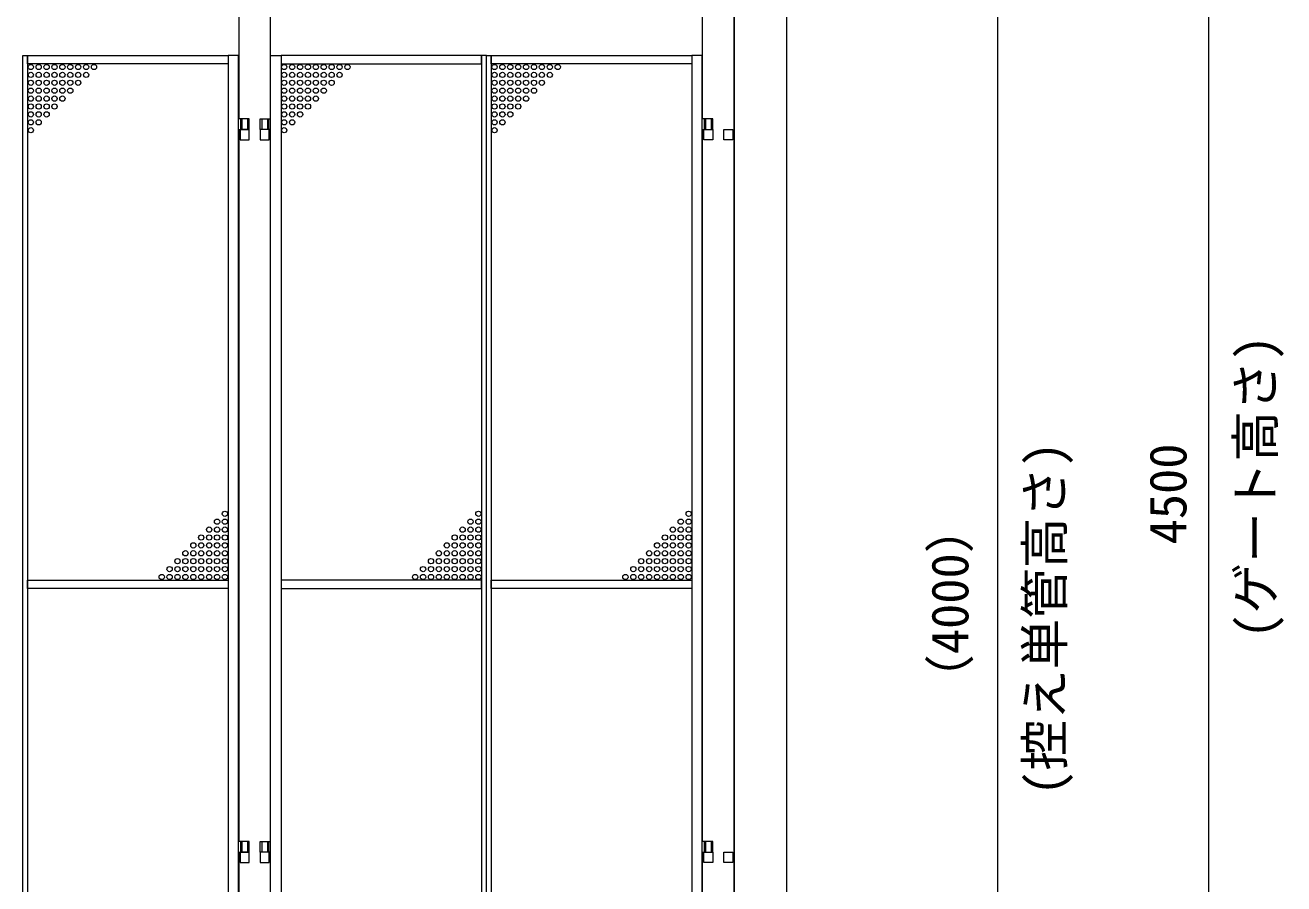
# Model space of a CAD drawing. Units: millimetres, scale not verified. Extents: x -48980 to -28855, y -14438 to 14438.
# Drawn here: x -40926 to -38537, y 5221 to 6851 of the extents above; entities that cross this region are included whole.
import ezdxf
from ezdxf.enums import TextEntityAlignment as Align

# ---------------------------------------------------------------- set-up
doc = ezdxf.new("R2010")
doc.units = ezdxf.units.MM
doc.header["$LTSCALE"] = 38
doc.linetypes.add('DASHED1', pattern=[1.8, 1.2, -0.6])
for name, color, linetype, lineweight in [('0-2_ACCG-3018', 7, 'Continuous', 18), ('0-B_寸法', 3, 'Continuous', 18), ('0-C_側固定棒', 7, 'Continuous', 18), ('0-F_中央走行棒', 7, 'Continuous', 18), ('1-5_標準ﾊﾟﾈﾙ', 7, 'Continuous', 18), ('1-6_標準柱', 7, 'Continuous', 18)]:
    doc.layers.add(name, color=color, linetype=linetype, lineweight=lineweight)
doc.styles.add('ＭＳ ゴシック', font='')
doc.styles.get('ＭＳ ゴシック').set_extended_font_data('MS Gothic')

msp = doc.modelspace()

# ---------------------------------------------------------------- linework, layer by layer
at = {"layer": '0-2_ACCG-3018'}
for centre in [(-40914.95, 6771.55), (-40914.95, 6756.55), (-40899.95, 6771.55), (-40899.95, 6756.55), (-40884.95, 6771.55), (-40884.95, 6756.55), (-40869.95, 6771.55), (-40869.95, 6756.55), (-40854.95, 6771.55), (-40854.95, 6756.55), (-40839.95, 6771.55), (-40839.95, 6756.55), (-40824.95, 6771.55), (-40824.95, 6756.55), (-40809.95, 6771.55), (-40809.95, 6756.55), (-40794.95, 6771.55), (-40433.95, 6771.55), (-40433.95, 6756.55), (-40418.95, 6771.55), (-40418.95, 6756.55), (-40403.95, 6771.55), (-40403.95, 6756.55), (-40388.95, 6771.55), (-40388.95, 6756.55), (-40373.95, 6771.55), (-40373.95, 6756.55), (-40358.95, 6771.55), (-40358.95, 6756.55), (-40343.95, 6771.55), (-40343.95, 6756.55), (-40328.95, 6771.55), (-40328.95, 6756.55), (-40313.95, 6771.55), (-40034.95, 6771.55), (-40034.95, 6756.55), (-40019.95, 6771.55), (-40019.95, 6756.55), (-40004.95, 6771.55), (-40004.95, 6756.55), (-39989.95, 6771.55), (-39989.95, 6756.55), (-39974.95, 6771.55), (-39974.95, 6756.55), (-39959.95, 6771.55), (-39959.95, 6756.55), (-39944.95, 6771.55), (-39944.95, 6756.55), (-39929.95, 6771.55), (-39929.95, 6756.55), (-39914.95, 6771.55), (-40914.95, 6741.55), (-40899.95, 6741.55), (-40884.95, 6741.55), (-40869.95, 6741.55), (-40854.95, 6741.55), (-40839.95, 6741.55), (-40824.95, 6741.55), (-40433.95, 6741.55), (-40418.95, 6741.55), (-40403.95, 6741.55), (-40388.95, 6741.55), (-40373.95, 6741.55), (-40358.95, 6741.55), (-40343.95, 6741.55), (-40034.95, 6741.55), (-40019.95, 6741.55), (-40004.95, 6741.55), (-39989.95, 6741.55), (-39974.95, 6741.55), (-39959.95, 6741.55), (-39944.95, 6741.55), (-40914.95, 6726.55), (-40914.95, 6711.55), (-40899.95, 6726.55), (-40899.95, 6711.55), (-40884.95, 6726.55), (-40884.95, 6711.55), (-40869.95, 6726.55), (-40869.95, 6711.55), (-40854.95, 6726.55), (-40854.95, 6711.55), (-40839.95, 6726.55), (-40433.95, 6726.55), (-40433.95, 6711.55), (-40418.95, 6726.55), (-40418.95, 6711.55), (-40403.95, 6726.55), (-40403.95, 6711.55), (-40388.95, 6726.55), (-40388.95, 6711.55), (-40373.95, 6726.55), (-40373.95, 6711.55), (-40358.95, 6726.55), (-40034.95, 6726.55), (-40034.95, 6711.55), (-40019.95, 6726.55), (-40019.95, 6711.55), (-40004.95, 6726.55), (-40004.95, 6711.55), (-39989.95, 6726.55), (-39989.95, 6711.55), (-39974.95, 6726.55), (-39974.95, 6711.55), (-39959.95, 6726.55), (-40914.95, 6696.55), (-40899.95, 6696.55), (-40884.95, 6696.55), (-40869.95, 6696.55), (-40433.95, 6696.55), (-40418.95, 6696.55), (-40403.95, 6696.55), (-40388.95, 6696.55), (-40034.95, 6696.55), (-40019.95, 6696.55), (-40004.95, 6696.55), (-39989.95, 6696.55), (-40914.95, 6681.55), (-40914.95, 6666.55), (-40899.95, 6681.55), (-40899.95, 6666.55), (-40884.95, 6681.55), (-40433.95, 6681.55), (-40433.95, 6666.55), (-40418.95, 6681.55), (-40418.95, 6666.55), (-40403.95, 6681.55), (-40034.95, 6681.55), (-40034.95, 6666.55), (-40019.95, 6681.55), (-40019.95, 6666.55), (-40004.95, 6681.55), (-40914.95, 6651.55), (-40433.95, 6651.55), (-40034.95, 6651.55), (-40546.45, 5923.55), (-40065.45, 5923.55), (-39666.45, 5923.55), (-40561.45, 5908.55), (-40546.45, 5908.55), (-40080.45, 5908.55), (-40065.45, 5908.55), (-39681.45, 5908.55), (-39666.45, 5908.55), (-40591.45, 5878.55), (-40576.45, 5893.55), (-40576.45, 5878.55), (-40561.45, 5893.55), (-40561.45, 5878.55), (-40546.45, 5893.55), (-40546.45, 5878.55), (-40110.45, 5878.55), (-40095.45, 5893.55), (-40095.45, 5878.55), (-40080.45, 5893.55), (-40080.45, 5878.55), (-40065.45, 5893.55), (-40065.45, 5878.55), (-39711.45, 5878.55), (-39696.45, 5893.55), (-39696.45, 5878.55), (-39681.45, 5893.55), (-39681.45, 5878.55), (-39666.45, 5893.55), (-39666.45, 5878.55), (-40621.45, 5848.55), (-40606.45, 5863.55), (-40606.45, 5848.55), (-40591.45, 5863.55), (-40591.45, 5848.55), (-40576.45, 5863.55), (-40576.45, 5848.55), (-40561.45, 5863.55), (-40561.45, 5848.55), (-40546.45, 5863.55), (-40546.45, 5848.55), (-40140.45, 5848.55), (-40125.45, 5863.55), (-40125.45, 5848.55), (-40110.45, 5863.55), (-40110.45, 5848.55), (-40095.45, 5863.55), (-40095.45, 5848.55), (-40080.45, 5863.55), (-40080.45, 5848.55), (-40065.45, 5863.55), (-40065.45, 5848.55), (-39741.45, 5848.55), (-39726.45, 5863.55), (-39726.45, 5848.55), (-39711.45, 5863.55), (-39711.45, 5848.55), (-39696.45, 5863.55), (-39696.45, 5848.55), (-39681.45, 5863.55), (-39681.45, 5848.55), (-39666.45, 5863.55), (-39666.45, 5848.55), (-40636.45, 5833.55), (-40621.45, 5833.55), (-40606.45, 5833.55), (-40591.45, 5833.55), (-40576.45, 5833.55), (-40561.45, 5833.55), (-40546.45, 5833.55), (-40155.45, 5833.55), (-40140.45, 5833.55), (-40125.45, 5833.55), (-40110.45, 5833.55), (-40095.45, 5833.55), (-40080.45, 5833.55), (-40065.45, 5833.55), (-39756.45, 5833.55), (-39741.45, 5833.55), (-39726.45, 5833.55), (-39711.45, 5833.55), (-39696.45, 5833.55), (-39681.45, 5833.55), (-39666.45, 5833.55), (-40666.45, 5803.55), (-40651.45, 5818.55), (-40651.45, 5803.55), (-40636.45, 5818.55), (-40636.45, 5803.55), (-40621.45, 5818.55), (-40621.45, 5803.55), (-40606.45, 5818.55), (-40606.45, 5803.55), (-40591.45, 5818.55), (-40591.45, 5803.55), (-40576.45, 5818.55), (-40576.45, 5803.55), (-40561.45, 5818.55), (-40561.45, 5803.55), (-40546.45, 5818.55), (-40546.45, 5803.55), (-40185.45, 5803.55), (-40170.45, 5818.55), (-40170.45, 5803.55), (-40155.45, 5818.55), (-40155.45, 5803.55), (-40140.45, 5818.55), (-40140.45, 5803.55), (-40125.45, 5818.55), (-40125.45, 5803.55), (-40110.45, 5818.55), (-40110.45, 5803.55), (-40095.45, 5818.55), (-40095.45, 5803.55), (-40080.45, 5818.55), (-40080.45, 5803.55), (-40065.45, 5818.55), (-40065.45, 5803.55), (-39786.45, 5803.55), (-39771.45, 5818.55), (-39771.45, 5803.55), (-39756.45, 5818.55), (-39756.45, 5803.55), (-39741.45, 5818.55), (-39741.45, 5803.55), (-39726.45, 5818.55), (-39726.45, 5803.55), (-39711.45, 5818.55), (-39711.45, 5803.55), (-39696.45, 5818.55), (-39696.45, 5803.55), (-39681.45, 5818.55), (-39681.45, 5803.55), (-39666.45, 5818.55), (-39666.45, 5803.55)]:
    msp.add_circle(centre, 5, dxfattribs=at)
at = {"layer": '0-B_寸法'}
for p, q in [((-38680.2, 8169.5), (-38680.2, 3779.5)), ((-39080.2, 7669.5), (-39080.2, 3779.5))]:
    msp.add_line(p, q, dxfattribs=at)
at = {"layer": '0-C_側固定棒'}
for p, q in [((-39640.2, 5301.55), (-39640.2, 6653.05)), ((-39640.2, 3930.05), (-39640.2, 5281.55))]:
    msp.add_line(p, q, dxfattribs=at)
msp.add_lwpolyline([(-39640.2, 6673.05), (-39640.2, 7525.05), (-39580.2, 7525.05), (-39580.2, 3855.05), (-39640.2, 3855.05), (-39640.2, 3910.05)], dxfattribs=at)
for points in [[(-39620.55, 6633.05), (-39637.85, 6633.05), (-39637.85, 6653.05), (-39620.55, 6653.05)], [(-39582.55, 6633.05), (-39599.85, 6633.05), (-39599.85, 6653.05), (-39582.55, 6653.05)], [(-39620.55, 5261.55), (-39637.85, 5261.55), (-39637.85, 5281.55), (-39620.55, 5281.55)], [(-39582.55, 5261.55), (-39599.85, 5261.55), (-39599.85, 5281.55), (-39582.55, 5281.55)]]:
    msp.add_lwpolyline(points, close=True, dxfattribs=at)
at = {"layer": '0-F_中央走行棒'}
for p, q in [((-40520.2, 6653.05), (-40520.2, 5301.55)), ((-40460.2, 5301.55), (-40460.2, 6653.05)), ((-40520.2, 5281.55), (-40520.2, 3930.05)), ((-40460.2, 3930.05), (-40460.2, 5281.55))]:
    msp.add_line(p, q, dxfattribs=at)
for points in [[(-40515.2, 8005.05), (-40520.2, 8005.05), (-40520.2, 6673.05)], [(-40460.2, 6673.05), (-40460.2, 8005.05), (-40465.2, 8005.05)]]:
    msp.add_lwpolyline(points, dxfattribs=at)
for points in [[(-40517.85, 6633.05), (-40500.55, 6633.05), (-40500.55, 6653.05), (-40517.85, 6653.05)], [(-40479.85, 6633.05), (-40462.55, 6633.05), (-40462.55, 6653.05), (-40479.85, 6653.05)], [(-40517.85, 5261.55), (-40500.55, 5261.55), (-40500.55, 5281.55), (-40517.85, 5281.55)], [(-40479.85, 5261.55), (-40462.55, 5261.55), (-40462.55, 5281.55), (-40479.85, 5281.55)]]:
    msp.add_lwpolyline(points, close=True, dxfattribs=at)
at = {"layer": '1-5_標準ﾊﾟﾈﾙ'}
for p, q in [((-40516.9, 6673.05), (-40516.9, 6653.05)), ((-40463.5, 6673.05), (-40463.5, 6653.05)), ((-39636.9, 6673.05), (-39636.9, 6653.05)), ((-40516.9, 5301.55), (-40516.9, 5281.55)), ((-40463.5, 5301.55), (-40463.5, 5281.55)), ((-39636.9, 5301.55), (-39636.9, 5281.55))]:
    msp.add_line(p, q, dxfattribs=at)
at = {"layer": '1-5_標準ﾊﾟﾈﾙ', "color": 4, "linetype": 'DASHED1', "lineweight": 9}
for p, q in [((-40514.7, 6673.05), (-40514.7, 6653.05)), ((-40503.7, 6673.05), (-40503.7, 6653.05)), ((-40476.7, 6673.05), (-40476.7, 6653.05)), ((-40465.7, 6673.05), (-40465.7, 6653.05)), ((-39634.7, 6673.05), (-39634.7, 6653.05)), ((-39623.7, 6673.05), (-39623.7, 6653.05)), ((-40514.7, 5301.55), (-40514.7, 5281.55)), ((-40503.7, 5301.55), (-40503.7, 5281.55)), ((-40476.7, 5301.55), (-40476.7, 5281.55)), ((-40465.7, 5301.55), (-40465.7, 5281.55)), ((-39634.7, 5301.55), (-39634.7, 5281.55)), ((-39623.7, 5301.55), (-39623.7, 5281.55))]:
    msp.add_line(p, q, dxfattribs=at)
at = {"layer": '1-5_標準ﾊﾟﾈﾙ'}
for points in [[(-40930.2, 6793.05), (-40920.95, 6793.05), (-40920.95, 3790.05), (-40930.2, 3790.05)], [(-40920.95, 6793.05), (-40540.45, 6793.05), (-40540.45, 6777.55), (-40920.95, 6777.55)], [(-40520.7, 6793.05), (-40540.45, 6793.05), (-40540.45, 3790.05), (-40520.7, 3790.05)], [(-40459.7, 6793.05), (-40439.95, 6793.05), (-40439.95, 3790.05), (-40459.7, 3790.05)], [(-40059.45, 6793.05), (-40439.95, 6793.05), (-40439.95, 6777.55), (-40059.45, 6777.55)], [(-40050.2, 6793.05), (-40059.45, 6793.05), (-40059.45, 3790.05), (-40050.2, 3790.05)], [(-40050.2, 6793.05), (-40040.95, 6793.05), (-40040.95, 3790.05), (-40050.2, 3790.05)], [(-40040.95, 6793.05), (-39660.45, 6793.05), (-39660.45, 6777.55), (-40040.95, 6777.55)], [(-39640.7, 6793.05), (-39660.45, 6793.05), (-39660.45, 3790.05), (-39640.7, 3790.05)], [(-40920.95, 5797.55), (-40540.45, 5797.55), (-40540.45, 5781.55), (-40920.95, 5781.55)], [(-40059.45, 5797.55), (-40439.95, 5797.55), (-40439.95, 5781.55), (-40059.45, 5781.55)], [(-40040.95, 5797.55), (-39660.45, 5797.55), (-39660.45, 5781.55), (-40040.95, 5781.55)]]:
    msp.add_lwpolyline(points, close=True, dxfattribs=at)
for points in [[(-40520.7, 6653.05), (-40500.7, 6653.05), (-40500.7, 6673.05), (-40520.7, 6673.05)], [(-40459.7, 6653.05), (-40479.7, 6653.05), (-40479.7, 6673.05), (-40459.7, 6673.05)], [(-39640.7, 6653.05), (-39620.7, 6653.05), (-39620.7, 6673.05), (-39640.7, 6673.05)], [(-40520.7, 5281.55), (-40500.7, 5281.55), (-40500.7, 5301.55), (-40520.7, 5301.55)], [(-40459.7, 5281.55), (-40479.7, 5281.55), (-40479.7, 5301.55), (-40459.7, 5301.55)], [(-39640.7, 5281.55), (-39620.7, 5281.55), (-39620.7, 5301.55), (-39640.7, 5301.55)]]:
    msp.add_lwpolyline(points, dxfattribs=at)
at = {"layer": '1-6_標準柱'}
for p, q in [((-39580.2, 4224.5), (-39580.2, 7674.5)), ((-39480.2, 4224.5), (-39480.2, 7674.5))]:
    msp.add_line(p, q, dxfattribs=at)

# ---------------------------------------------------------------- texts
at = {"layer": '0-B_寸法', "style": 'ＭＳ ゴシック'}
for s, p in [('(ゲート高さ)', (-38534.6, 5686.5)), ('(控え単管高さ)', (-38934.6, 5388.5)), ('4500', (-38700.6, 5865.4)), ('（4000）', (-39114.45, 5561.07))]:
    msp.add_text(s, height=70.38, rotation=90, dxfattribs=at).set_placement(p, align=Align.BOTTOM_LEFT)

doc.saveas('drawing.dxf')
